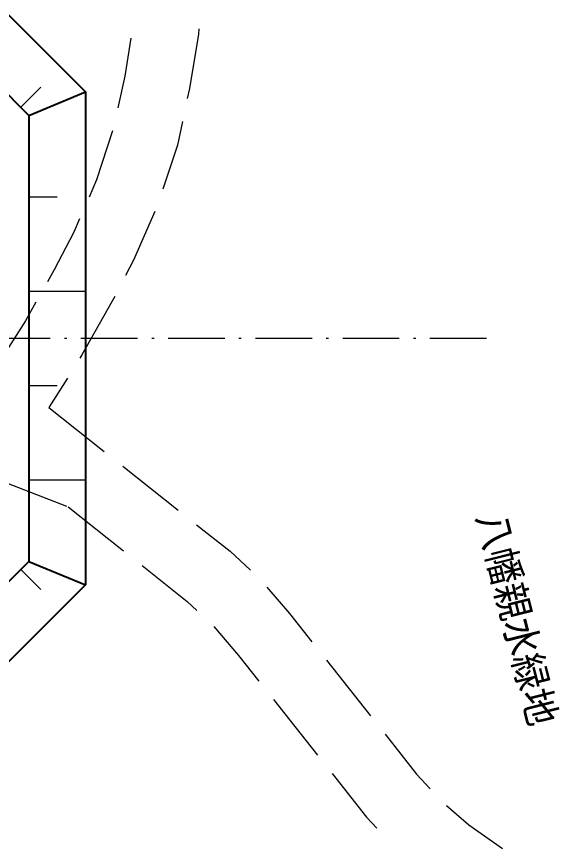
# Model space of a CAD drawing. Header units: millimetres. Extents: x -2078669 to -1085629, y -5987148 to 310365.
# Drawn here: x -1647238 to -1618458, y -3856794 to -3812885 of the extents above; entities that cross this region are included whole.
import ezdxf

# ---------------------------------------------------------------- set-up
doc = ezdxf.new("R2010")
doc.units = ezdxf.units.MM
doc.header["$LTSCALE"] = 500
doc.linetypes.add('SXF_一点短鎖線', pattern=[9.25, 6, -1.5, 0.25, -1.5])
for name, color, linetype, lineweight in [('D-BGD', 7, 'Continuous', 13), ('D-BMK', 2, 'SXF_一点短鎖線', 13), ('D-BYP-STR1', 2, 'Continuous', 13), ('D-BYP-STR2', 6, 'Continuous', 25)]:
    doc.layers.add(name, color=color, linetype=linetype, lineweight=lineweight)
doc.styles.add('BIGFONT', font='txt', dxfattribs={"height": 0.2, "bigfont": 'BIGFONT'})

# ---------------------------------------------------------------- blocks, each defined once
blk = doc.blocks.new('河川平面')
at = {"layer": 'D-BGD', "linetype": 'Continuous'}
for p, q in [((1666424.192709773, -2785555.508741493, 363404.980358196), (1665440.451654636, -2787120.434032712, 363359.9803606282)), ((1665440.451654636, -2787120.434032712, 363359.9803606282), (1668378.116546125, -2789450.353229944, 363316.9803629523)), ((1669357.504293174, -2790226.703970335, 363302.980363709), (1672296.036160736, -2792557.121517203, 363259.9803660331)), ((1662876.686221341, -2790998.681635268, 363309.9803633307), (1666371.635743486, -2792357.08927577, 363309.9803633307)), ((1666468.907873881, -2792394.547672356, 363309.9803633307), (1669405.077716419, -2794727.067797819, 363267.9803656007)), ((1680161.639288735, -2800524.838748779, 363194.9803695463), (1682487.245629855, -2803466.055950296, 363235.9803673303)), ((1677348.907659888, -2802612.873101369, 363192.9803696544), (1679675.012350652, -2805553.223326799, 363233.9803674384))]:
    blk.add_line(p, q, dxfattribs=at)
at = {"layer": 'D-BGD', "linetype": 'Continuous', "extrusion": (0.003297256549896423, -0.01437709702968165, 0.9998912076722364), "elevation": 408653.9527571932}
blk.add_lwpolyline([(1672189.602968971, -2761437.945423744), (1672165.925640928, -2761730.016237421), (1671684.897722329, -2764614.147164183), (1671573.57523961, -2765134.987119946)], dxfattribs=at)
at = {"layer": 'D-BGD', "linetype": 'Continuous', "extrusion": (0.01099988653228693, -0.01672062885646342, 0.9997996914717073), "elevation": 427949.6774661887}
blk.add_lwpolyline([(-126043.3975259657, -3221876.085430621), (-127419.9440631079, -3223375.004769142), (-128646.4018913775, -3224574.14023998)], dxfattribs=at)
at = {"layer": 'D-BGD', "linetype": 'Continuous', "extrusion": (0.006543513330532965, -0.01492104612857574, 0.999867263598385), "elevation": 415583.2589318215}
blk.add_lwpolyline([(1670106.330303085, -2766054.016229319), (1669838.554245858, -2767310.817647495), (1669077.171376157, -2769655.386577762)], dxfattribs=at)
at = {"layer": 'D-BGD', "linetype": 'Continuous', "extrusion": (0.6370307824557949, -0.2168421367003632, 0.7397102608149889), "elevation": 1933012.614516554}
blk.add_lwpolyline([(-2086798.679253308, -1584961.906063778), (-2089537.890516661, -1585018.375907595), (-2090541.352843128, -1584903.950171447)], dxfattribs=at)
at = {"layer": 'D-BGD', "linetype": 'Continuous', "extrusion": (-0.684495936703282, 0.3482151286353428, 0.6404775849521733), "elevation": -1878044.542241774}
blk.add_lwpolyline([(1717192.43337169, 2039315.879481175), (1720013.549081765, 2039573.69973419), (1720930.447564949, 2039564.584876765)], dxfattribs=at)
at = {"layer": 'D-BGD', "linetype": 'Continuous', "extrusion": (0.0279215077844872, -0.03107704429021941, 0.9991269222282146), "elevation": 496062.066542127}
blk.add_lwpolyline([(-620640.2628791647, -3163729.439650659), (-621710.7786899686, -3164088.481098125), (-624237.5019593418, -3164782.627896589)], dxfattribs=at)
at = {"layer": 'D-BGD', "linetype": 'Continuous', "extrusion": (-0.1784850473394423, 0.08711836549752383, 0.9800783021112532), "elevation": -183936.2187287384}
blk.add_lwpolyline([(1767338.812374038, 2737774.857744104), (1767624.039467026, 2737768.301087771), (1770887.919003403, 2737563.389621476), (1771080.935239758, 2737541.728099258)], dxfattribs=at)
at = {"layer": 'D-BGD', "linetype": 'Continuous', "extrusion": (-0.01349982497119677, -0.03540412610543083, 0.9992818934517217), "elevation": 439291.7736267875}
blk.add_lwpolyline([(2558691.764287675, -1998657.685169335), (2560862.108543356, -1999343.871187618), (2562227.167886734, -1999898.098356239)], dxfattribs=at)
at = {"layer": 'D-BGD', "linetype": 'Continuous', "extrusion": (-0.04022928247606915, -0.068491365065765, 0.9968402769465572), "elevation": 486375.754495903}
blk.add_lwpolyline([(2856124.190307489, -1530677.463461992), (2859144.325922347, -1531105.501850567), (2859827.768740236, -1531256.574223007)], dxfattribs=at)
at = {"layer": 'D-BGD', "linetype": 'Continuous', "extrusion": (0.3885867739310789, 0.3192742907646867, 0.8643287837290525), "elevation": 72672.19662878668}
blk.add_lwpolyline([(-3225447.885305481, 597244.1297344782), (-3227278.080157855, 597198.3974705744), (-3229196.716412173, 597240.1530158697)], dxfattribs=at)
at = {"layer": 'D-BGD', "linetype": 'Continuous', "extrusion": (0.4263724177455015, 0.3490497023944438, 0.834488386164964), "elevation": 40004.03799187037}
blk.add_lwpolyline([(-3226130.350756169, 598529.5744871313), (-3228142.474625354, 598478.7601472924), (-3229879.973898214, 598513.2413064757)], dxfattribs=at)
at = {"layer": 'D-BGD', "linetype": 'Continuous', "extrusion": (0.2521143766625279, 0.2127800178190311, 0.9440143034387763), "elevation": 170557.6060132046}
blk.add_lwpolyline([(-3228831.218872522, 613029.3647587639), (-3231526.148550252, 613120.3001543123), (-3232578.662084063, 613071.8012766902)], dxfattribs=at)
at = {"layer": 'D-BGD', "linetype": 'Continuous', "extrusion": (0.2276302312114671, 0.1933887986618439, 0.954350695704018), "elevation": 186435.2877659747}
blk.add_lwpolyline([(-3226882.032164575, 620457.1214736844), (-3229821.669751604, 620564.2565354883), (-3230629.425307807, 620530.7768286613)], dxfattribs=at)
at = {"layer": 'D-BGD', "linetype": 'Continuous', "extrusion": (0.01962927355154589, 0.006251415231172099, 0.999787783195737), "elevation": 378719.6597254141}
blk.add_lwpolyline([(-3187594.321612317, -747174.297073316), (-3188932.111249489, -747999.5119662888), (-3190671.66184882, -749310.1473845587)], dxfattribs=at)
at = {"layer": 'D-BGD', "linetype": 'Continuous'}
blk.add_polyline3d([(1667071.217320551, -2777111.729409912, 363441.9803561962), (1666765.297577948, -2777812.49259949, 363499.9803530613), (1665725.724979275, -2779821.693500064, 363479.9803541423), (1665370.749762831, -2780449.275000365, 363470.9803546287)], dxfattribs=at)
at = {"layer": 'D-BGD', "linetype": 'Continuous', "style": 'BIGFONT'}
blk.add_text('八幡親水緑地', height=1750, rotation=284.10912462891, dxfattribs=at).set_placement((1687956.412451715, -2792954.686093925))

msp = doc.modelspace()

# ---------------------------------------------------------------- linework, layer by layer
at = {"layer": 'D-BMK', "linetype": 'SXF_一点短鎖線'}
msp.add_line((-1622324.633112539, -3829952.74792979), (-1736237.158088689, -3829952.74792979), dxfattribs=at)
at = {"layer": 'D-BYP-STR1'}
for p, q in [((-1647019.441880254, -3817689.472829052), (-1645958.781708474, -3816628.812657273)), ((-1646584.593885356, -3822452.74792979), (-1645084.593885356, -3822452.74792979)), ((-1646584.593885268, -3827452.74792979), (-1643584.593885268, -3827452.74792979)), ((-1646584.593885179, -3832452.74792979), (-1645084.593885179, -3832452.74792979)), ((-1646584.593885091, -3837452.74792979), (-1643584.593885091, -3837452.74792979)), ((-1647019.441880254, -3842216.023030527), (-1645958.781708474, -3843276.683202307))]:
    msp.add_line(p, q, dxfattribs=at)
at = {"layer": 'D-BYP-STR2'}
for p, q in [((-1681627.479759544, -3783081.43491209), (-1646584.593885442, -3818124.320786192)), ((-1658995.22526781, -3801471.048716704), (-1643584.593885463, -3816881.680099051)), ((-1646584.593885442, -3818124.320786192), (-1643584.593885463, -3816881.680099051)), ((-1643584.593885455, -3816881.68009906), (-1643584.593884992, -3843023.815722384)), ((-1646584.593885433, -3818124.320786201), (-1646584.593885014, -3841781.175035287)), ((-1646584.593885005, -3841781.175035278), (-1695712.226873104, -3890908.808023377)), ((-1646584.593885005, -3841781.175035278), (-1643584.593884992, -3843023.815722384)), ((-1643584.593884983, -3843023.815722375), (-1658995.22526781, -3858434.447105202))]:
    msp.add_line(p, q, dxfattribs=at)

# ---------------------------------------------------------------- block references
at = {"layer": 'D-BGD'}
msp.add_blockref('河川平面', (-3310965.811631768, -1046499.823424263), dxfattribs=at)

doc.saveas('drawing.dxf')
